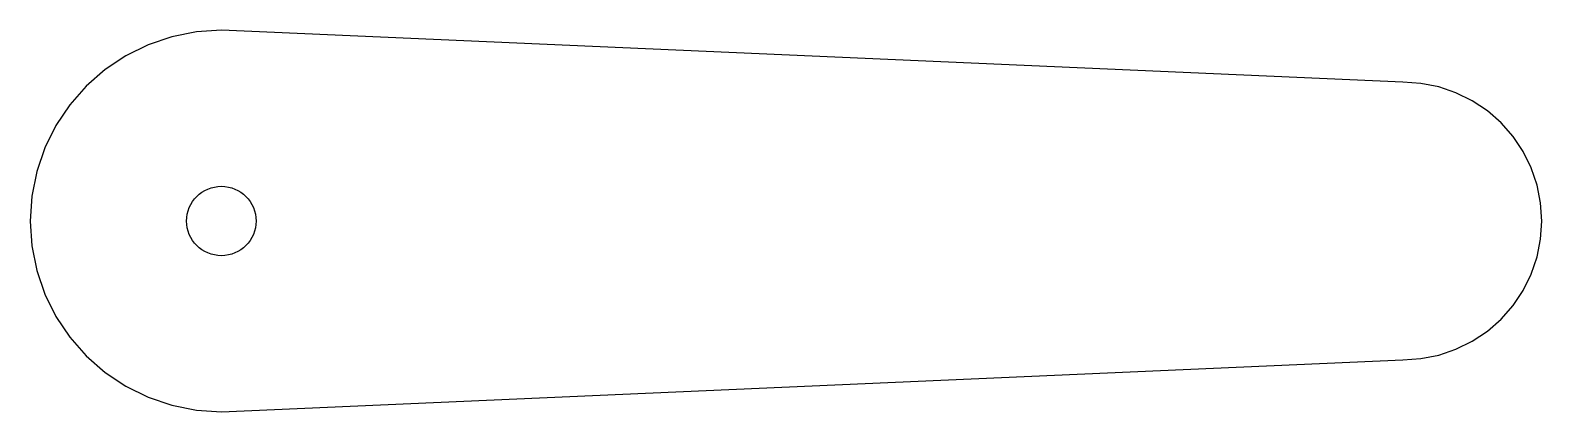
# Model space of a CAD drawing. Header units: metres. Extents: x 0 to 43.5, y 0 to 11.
import ezdxf

# ---------------------------------------------------------------- set-up
doc = ezdxf.new("R2010")
doc.units = ezdxf.units.M
doc.layers.add('CUT', color=7, linetype='Continuous')

msp = doc.modelspace()

# ---------------------------------------------------------------- linework, layer by layer
at = {"layer": 'CUT'}
msp.add_lwpolyline([(5.5, 11), (4.782, 10.953), (4.076, 10.813), (3.395, 10.581), (2.75, 10.263), (2.152, 9.863), (1.611, 9.389), (1.137, 8.848), (0.737, 8.25), (0.419, 7.605), (0.187, 6.924), (0.047, 6.218), (0, 5.5), (0.047, 4.782), (0.187, 4.076), (0.419, 3.395), (0.737, 2.75), (1.137, 2.152), (1.611, 1.611), (2.152, 1.137), (2.75, 0.737), (3.395, 0.419), (4.076, 0.187), (4.782, 0.047), (5.5, 0), (39.5, 1.5), (40.022, 1.534), (40.535, 1.636), (41.031, 1.804), (41.5, 2.036), (41.935, 2.327), (42.328, 2.672), (42.673, 3.065), (42.964, 3.5), (43.196, 3.969), (43.364, 4.465), (43.466, 4.978), (43.5, 5.5), (43.466, 6.022), (43.364, 6.535), (43.196, 7.031), (42.964, 7.5), (42.673, 7.935), (42.328, 8.328), (41.935, 8.673), (41.5, 8.964), (41.031, 9.196), (40.535, 9.364), (40.022, 9.466), (39.5, 9.5)], close=True, dxfattribs=at)
msp.add_circle((5.5, 5.5), 1, dxfattribs=at)

doc.saveas('drawing.dxf')
